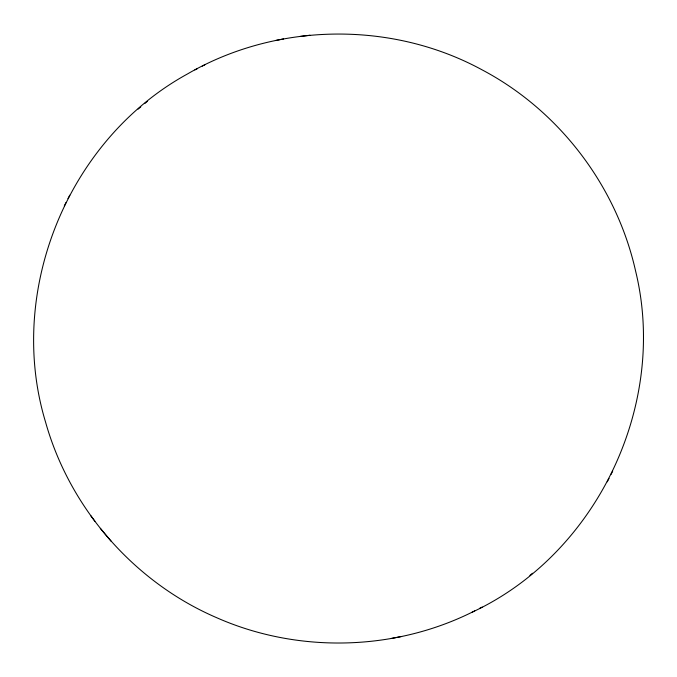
<?xml version="1.0" encoding="UTF-8"?>
<svg xmlns="http://www.w3.org/2000/svg" width="677" height="677" viewBox="0 0 677 677"><rect width="100%" height="100%" fill="white"/><g stroke="black" fill="none" stroke-linecap="round" stroke-linejoin="round"><path stroke-width="1.02" d="M472.114 612.211C596.962 554.082 668.25 404.567 635.568 270.935C616.544 185.938 559.168 110.571 482.117 69.866C391.636 20.598 276.258 22.324 187.25 74.089C67.582 139.817 5.975 291.618 45.587 422.177C69.833 508.529 134.342 582.322 216.784 617.746C298.185 653.669 395.385 651.215 474.721 610.891M64.323 205.825L66.084 202.389M67.979 198.615L69.739 195.196M607.261 481.821L609.021 478.394M610.916 474.619L612.677 471.192M138.133 109.107L140.782 106.881M144.692 103.598L147.307 101.406M529.905 575.433L532.52 573.241M194.858 69.917L197.532 68.563M202.279 66.118L204.886 64.797M479.502 608.428L482.176 607.083M283.578 38.936L275.387 40.527M391.357 638.445L401.613 636.482M299.996 36.456L309.998 35.221M100.306 528.356L111.18 541.295M90.743 515.646L94.882 521.248"/></g></svg>
